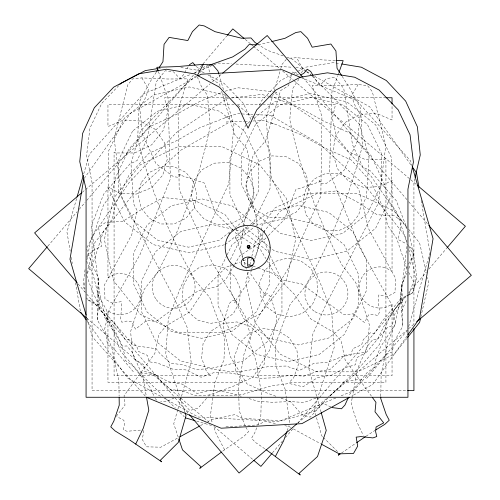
<?xml version="1.0" encoding="UTF-8"?>
<svg xmlns="http://www.w3.org/2000/svg" width="500" height="500" viewBox="0 0 500 500"><rect width="100%" height="100%" fill="white"/><g stroke="black" fill="none" stroke-linecap="round" stroke-linejoin="round"><path stroke-width="0.38" stroke-dasharray="2.5 1.88" d="M380.788 396.287L381.131 374.338L388.019 341.688L395.494 323.069L390.744 302.887L359.731 247.431L329.619 172.281L331.931 91.825L337.681 75.881M133.338 371.75L112.638 347.219L107.531 345.15L106.169 335.656L97.375 319.938L97.375 293.631L98.45 278.219L91.131 261.806L86.494 248.5L93.831 234.569L103.362 205.35L112.469 192.269L115.662 177.356L128.856 149.137L148.644 127.144L176.262 114.506L199.587 101.512L222.244 92.35M97.375 319.938L98.45 304.519L98.45 278.219M261.5 230.244L262.081 225.306L275.181 207.731L304.819 194.219L336.544 190.912L356.1 201.325L377.163 214.737L394.475 215.831L401.438 220.894L398.263 239.6L407.194 244.2M85.044 269.625L83.131 285.113L84.987 291.575M406.9 246.444L400.681 297.362L394.95 324.8L380.319 347.3L375.275 360.975L374.844 366.969L367.262 372.413L350.069 393.837L349.113 395.931M143.825 430.5L142.319 439.494L146.5 446.831L160.825 447.2L178.606 437.512M352.137 398.231L351.181 403.587L356.688 421.469L363.294 435.369M352.275 397.463L357.331 369.156L367.544 346.388L369.375 324.812L355.806 282.706L342.062 265.138A555.575 555.575 0 0 1 289.781 119.606L292.512 88.869L298.775 79.406M86.906 259.788L91.175 237.894L129.125 182.562L176.525 132.444L225.225 99.656L223.162 98.894L228.55 98.331M84.931 282.875L84.35 285.869L84.994 288.894M86.825 273.137L94.875 242.537L133.694 193.6L180.95 150.113L228.294 122.812L226.425 121.969L244 121.363M248.219 272.231L245.825 282.706L254.881 322.375L280.25 354.188L316.906 371.838L357.594 371.838L394.25 354.188L406.7 338.581M249.925 264.744L251.631 257.262M251.806 256.512L254.881 243.038L263.019 232.838M420.819 317.137L428.675 282.706L427.481 277.469M414.787 178.8L413.931 182.525L413.931 323.869M407.15 266.781L400.569 293.45L400.856 302.781L396.35 306.769L388.55 319.081L379.562 344.363L361.244 365.581L330.138 396.012M289.006 84.188L288.637 85.625L280.55 90.631L265.625 140.812L253.088 155.456L250.606 166.688L253.9 193.356L244.281 220.975L240.425 249.675L246.481 269.7M289.744 81.319L291.781 73.425M177.738 409.681L173.756 423.8L178.619 438.306M177.95 408.938L191.144 362.119L187.138 327.413L173.781 297.319L121.762 196.8L114.175 139.031L127.675 85.044L132.481 78.95L141.85 77.906L167.775 79.013L187.825 78.85L178.056 110.069L179.175 189.556L212.069 262.438L245.019 315.844L250.562 335.562L243.969 354.25L238.556 386.756L238.85 397.556M76.631 198.5L66.95 232.044L70.206 251.225M83.719 173.912L89.381 154.294L143.325 93.975L190.881 74.3M408.65 326.65L429.806 253.306M273.288 93.931L266.056 118.356L271.225 177.113L319.488 281.056L331.694 312.075L334.237 347.356L313.981 409L321.694 435.788L322.781 436.869M274.163 90.969L280.519 69.506M280.738 68.763L282.05 64.325L287.181 58.369M251.5 269.738L250.381 273.45L265.625 295.725L263.45 294.869L267.419 293.688L270.988 297.15L276.994 318.225L269.725 349.981L253.088 377.194L232.938 386.4L209.488 394.988L195.981 395.8L183.344 391.238L170.275 389.356L159.719 379.625L156.094 375.019L138.081 372.431M251.725 269L252.4 266.775M254.644 259.356L259.575 243.038L257.65 228.688M263.012 234.069L255.769 256.075L252.144 257.438M408.869 268.444L413.506 255.138L408.612 245.85M408.869 294.744L413.506 281.438L408.612 272.15M287.181 430.775L288.988 425.7M337.944 75.156L338.725 72.981M256.706 427.825L254.8 432.731L251.5 438.338L255.738 442.631L264.688 448.688M257.8 425.019L260.794 417.312L261.444 393.394L256.031 360.881L249.438 342.2L254.981 322.481L287.931 269.075L320.825 196.194L321.944 116.706L312.175 85.487L332.225 85.644L358.15 84.537L367.519 85.588L372.325 91.681L385.825 145.669L378.237 203.431L326.219 303.956L312.863 334.05L308.856 368.756L316.606 396.25M301.488 73.05L302.994 69.519L296.7 57.719L287.913 58.319M366.662 378.387L387.362 353.856L392.469 351.788L393.831 342.294L402.625 326.569L401.55 311.156L401.55 284.85L406.737 273.231M401.55 311.156L406.737 299.531M259.331 105.337L261.256 101.112L280.619 80.506L305.569 67.206L333.462 62.606L340.25 63.725M245.938 124.812L229.925 158.069L229.925 194.981L245.938 228.238L274.8 251.256L310.788 259.469L346.775 251.256L375.637 228.238L391.65 194.981L391.65 158.069L375.637 124.812L346.775 101.794L310.788 93.581L274.8 101.794L253.719 118.606M226.85 255.425L218.05 273.7L218.05 305.681L231.925 334.5L256.938 354.444L288.119 361.562L319.3 354.444L344.312 334.5L358.188 305.681L358.188 273.7L344.312 244.881L319.3 224.938L288.119 217.819L256.938 224.938L256.312 225.438L231.875 205.725L201.612 198.819L171.356 205.725L147.088 225.075L133.619 253.038L133.619 284.075L147.088 312.038L171.356 331.394L201.612 338.3L231.875 331.394L256.137 312.038L269.606 284.075L269.606 256.144M227.188 254.719L231.925 244.881L253.875 227.381M230.394 259.675L243.863 231.713L250.087 226.75M408.594 264.069L412.931 255.944L413.819 250.912L407.706 244.713M401.55 284.85L402.625 300.269L393.831 315.988L392.469 325.481L387.362 327.55L366.662 352.081L343.906 355.35L340.281 359.956L329.725 369.688L316.656 371.569L304.019 376.131L290.512 375.319L273.081 377.825L259.819 378.356L230.306 373.025L213.713 372.688L201.031 377.225L185.906 369.906L172.675 369.106L157.875 363.175L149.025 361.775L147.338 355.363L138.3 351.362L136.769 346.306L129.7 339.456L125.45 340.069L118.031 328.144L99.256 305.3L87.256 299.469L86.844 298.038M234.194 265.25L226.044 279.163L217.25 286.581L198.394 290.6L156.056 321.4L146.594 320.469L135.525 329.162L131.419 321.538L126.769 321.075L121.862 322.212L120.494 318.363L121.831 306.369L121.275 301.631L112.281 303.131L104.944 298.95L104.575 284.631L131.769 234.706L137.169 210.656L133.494 203.487L130.969 163.631L140.55 130.863L186.194 84.206L195.625 76.069M234.581 264.587L239.625 255.975L264.037 239.881L266.2 237.725M358.15 84.537L351.438 95.919L355.181 105.856L360.962 115.463L362.362 145.9A548.719 548.719 0 0 1 304.619 287.3L290.306 304.05L275.144 345.025L276.038 366.388L285.15 389.288L286.275 397.656M188.181 66.744L183.125 75.144L179.806 78.569L173.575 71.912L165.206 70.781L156.219 81.931L147.494 138.112L137.181 160.494L129.906 163.962L103.688 194.088L91.4 225.938L99.319 290.725L105.05 318.163L119.681 340.662L124.725 354.338L125.156 360.331L132.738 365.775L149.931 387.2L154.075 396.281M156.256 72.188L149.55 82.719L139.137 102.269L142.444 134L155.956 163.637L173.531 176.731L178.469 177.312L180.906 173.962L178.656 174.606L204.3 183.044L215.463 212.787L235.963 233.244L260.375 249.338L265.806 258.612M84.2 178.438L130.306 113.406L196.844 76.6M407.044 336.062L372.719 384.475L351.631 396.138M116.287 416.25L124.987 405.181L124.05 395.719L154.85 353.381L158.875 334.525L166.287 325.731L189.475 312.15L205.569 287.738L226.031 267.238L239.812 262.062M263.494 232.237L280.25 211.231L316.906 193.575L357.594 193.575L394.25 211.231L406.7 226.831M47.862 246.112L77.081 211.794M79.2 209.306L85.069 202.419M86.781 200.406L202.494 64.494M202.994 63.906L226.744 36.012M272.45 452.844L282.675 440.831M285.487 437.531L294.012 427.519M297.525 423.394L319.119 398.031M319.475 397.612L406.85 294.988M408.694 292.819L426.425 272M428.938 269.044L446.662 248.231M206.519 398.406L198.106 408.075L189.856 410.531L178.475 398.319M208.5 396.125L209.488 394.988L227.938 395.619L241.825 394.663L271.988 385.756L289.244 383.519L302.981 386.812L317.913 377.463L331.619 375.125L346.369 367.262L355.431 364.794L356.469 357.919L365.431 352.725L366.456 347.281L373.044 339.338L377.537 339.494L383.925 326.219L400.9 300.275L408.438 295.294M407.594 330.312L353.65 390.631L339.994 396.281M118.781 85.6L101.794 103.256L89.95 128.15L86.587 155.506L92.056 182.525L92.056 390.631L406.975 390.631M86.694 257.031L92.806 250.831L101.737 246.238L98.562 227.531L105.525 222.469L122.837 221.375L143.9 207.963L163.456 197.55L195.181 200.856L224.819 214.369L235.444 228.356M268.356 235.575L284.538 219.425L295.7 189.681L321.344 181.244L319.094 180.6L321.531 183.95L326.469 183.369L344.044 170.275L357.556 140.631L360.863 108.906L350.45 89.356L342.069 76.188M327.919 398.188L314.587 411.225L281.819 420.812L241.969 418.281L234.794 414.606L210.75 420.006L208.012 421.5M199.75 72.506L207.413 65.888M82.244 192.331L84.987 189.994M85.581 189.488L210.156 83.775M297.887 422.962L326.994 398.181M329.25 396.262L406.763 330.269M408.531 328.762L413.762 324.306M212.444 81.844L222.044 73.725M247.475 123.588L250.25 121.375M225.2 244.619L248.1 226.356M250.512 224.431L254.062 221.6L270.075 188.344L270.075 151.431L254.062 118.175M252.494 224.831L268.125 212.362L298.387 205.456L328.644 212.362L352.912 231.713L366.381 259.675L366.381 290.712L352.912 318.675L328.644 338.025L298.387 344.931L268.125 338.025L243.863 318.675L230.394 290.712L230.394 264.331M222.738 451.144L244.262 435.994L248.5 431.706L245.931 427.344M341.5 453.038L356.056 443.081M366.062 436.238L375.244 430.256M409.056 294.944L412.744 292.838L416.869 278.475L414.862 262.213L408.825 231.256M200.487 425.594L205.275 422.987M174.125 397.975L167.844 400.956L160.65 401.863M202.587 67.731L207.194 65.65M194.056 72.981L199.775 70.619L204.513 73.1M201.887 69.744L213.162 65.075M213.869 64.787L218.094 63.038L231.3 63.781M335.788 398.025L278.881 421.569L198.088 417.006L164.031 398.169M229.056 116.287L199.587 127.812L176.262 140.812L148.644 153.45L128.856 175.444L115.662 203.656L112.469 218.575L103.362 231.65L93.831 260.869L86.494 274.8L91.131 288.113L98.45 304.519M243.35 260.738L247.069 259.337M315.95 398.125L304.019 402.438L290.512 401.625L272.062 402.256L258.175 401.3L247.138 398.044M225.081 91.206L238.4 87.8L274.531 92.019M225.081 117.513L237.587 113.675L252.944 114.619M258.325 44.881L270.919 41.775M224.45 244.788L189.213 252.831L153.225 244.619L124.362 221.6L108.35 188.344L108.35 151.431L124.362 118.175L153.225 95.162L189.213 86.944L225.2 95.162L226.406 96.119M158.162 68.506L160.431 68.144M361.919 379.069L343.906 381.656L340.281 386.262L329.725 395.994L328.188 396.213M231.631 98.012L261.6 94.438L269 96.331M225.925 426.863L258.031 424.919L265.206 421.244L277.231 423.944M253.181 120.988L262.413 120.306L274.919 124.144L300.413 134.45L323.738 147.45L351.356 160.087L371.144 182.081L384.338 210.294L387.531 225.212L396.637 238.287L406.869 268.831M244.762 121.337L250.113 121.15M227.6 97.75L164.469 97.75L167.65 111.694L163.463 130.056L151.713 144.787L134.738 152.963L115.9 152.963L114.075 152.081L114.075 375.719L210.837 375.719L206.412 371.362L201.569 357.85L203.069 343.575L210.613 331.369L222.706 323.638L236.95 321.919L250.538 326.556L260.763 336.625L265.606 350.138L264.113 364.412L257.125 375.719L392.044 375.719L392.044 304.019A20.575 20.575 0 0 1 359.606 291.3A20.575 20.575 0 0 1 385.144 267.587L392.044 271.238L392.044 180.225L380.5 186.569L363.812 187.469L348.387 181.038L337.281 168.55L332.694 152.481L335.538 136.012L345.238 122.406L359.881 114.362L376.569 113.462L392.044 119.956L392.044 104.637M231.494 97.75L266.569 97.75M269.681 97.75L385.031 97.75M234.213 104.388L107.956 104.388L107.956 126.587L123.431 120.1L140.119 120.994L154.762 129.044L164.462 142.65L167.306 159.119L162.719 175.188L151.613 187.675L136.188 194.106L119.5 193.206L107.956 186.863L107.956 277.875L114.856 274.225A20.575 20.575 0 0 1 140.394 297.931A20.575 20.575 0 0 1 107.956 310.656L107.956 382.35L242.875 382.35L235.888 371.05L234.394 356.775L239.237 343.263L249.462 333.194L263.05 328.556L277.294 330.275L289.387 338L296.931 350.213L298.431 364.487L293.587 378L289.163 382.35L385.925 382.35L385.925 158.719L384.1 159.6L365.262 159.6L348.288 151.425L336.538 136.694L332.35 118.325L335.531 104.388L263.05 104.388M237.331 104.388L262.269 104.388M335.363 60.394L322.875 59.956L296.7 57.719M256 114.725L273.575 115.331L271.706 116.175L319.05 143.475L366.306 186.962L405.125 235.9L406.931 242.619M235.956 64.044L292.669 67.25M295.775 67.425L298.888 67.606L305.875 71.469M275.3 92.1L276.837 92.256L274.775 93.025L323.475 125.806L370.875 175.925L407.056 228.688M140.438 430.106L127.088 431.281L123.244 429.913L124.375 425.006L123.912 420.356L116.925 416.594M180.837 67.525L199.731 70.594M284.744 425.631L289.25 426.644L290.619 427.388M233.081 229.294L211.881 224.456L180.7 231.575L155.688 251.519L141.812 280.338L141.812 312.319L155.688 341.138L180.7 361.081L211.881 368.2L243.062 361.081L268.075 341.138L281.95 312.319L281.95 280.338L270.106 255.731M235.931 229.944L243.062 231.575L268.075 251.519L268.75 252.925M269.744 96.519L274.919 97.844L300.413 108.144L323.738 121.144L351.356 133.781L371.144 155.775L384.338 183.988L387.531 198.906L396.637 211.988L406.869 242.531M196.581 421.131L211.475 425.487M241.256 396.3L228.012 392.388L210.756 390.156L197.019 393.45L182.087 384.1L168.381 381.763L153.631 373.9L144.569 371.431L143.531 364.556L134.569 359.356L133.544 353.919L126.956 345.975L122.463 346.125L116.075 332.856L99.1 306.913L87.256 299.469L86.931 297.962M270.944 122.925L274.919 124.144M283.2 55.912L267.306 50.263L258.231 44.519M286.812 57.2L292.587 59.256L306.144 70.956M275.856 396.256L267.062 393.038L246.912 383.831L230.275 356.619L223.006 324.862L229.013 303.788L232.581 300.325L236.55 301.506L234.375 302.362L249.619 280.081L246.706 270.444M280.988 398.137L290.512 401.625L301.894 414.712L310.144 417.169L323.081 403.288L330.763 406.931M250.156 264.931L244.231 262.712L243.263 259.775M252.931 265.975L257.288 267.613M258.012 267.881L273.969 273.875L294.431 294.369L310.525 318.788L333.713 332.369L341.125 341.163L345.15 360.012L371.419 396.125M300.869 77.519L356.675 100.612L410.619 160.931L412.206 166.438M292.15 71.994L299.381 75.256M207.869 74.862L224.144 83.394L243.256 103.256L251.95 121.531M293.356 428.881L320.712 443.781M306.55 71.844L311.306 74.475M314.7 76.35L369.694 106.769L411.325 165.487M160.625 396.281L127.281 377.837L86.656 320.544M195.981 66.463L199.956 68.919M237.85 105.244L253.631 117.837M245.212 39.388L250.631 43.969M251.119 44.381L253.006 45.981M253.487 46.381L280.012 68.825M282.712 71.106L293.406 80.156M294 80.656L410.269 179.325M410.863 179.825L416.194 184.369M86.819 318.163L178.431 396.169M180.725 398.119L208.644 421.887M213.95 426.406L253.194 459.819M306.737 71.463L311.45 75.537M312.038 76.044L359.45 124.231L369.031 156.994L366.506 196.85L362.831 204.025L368.231 228.069L395.425 277.994L395.056 292.312L387.719 296.5L378.725 294.994L378.169 299.731L379.506 311.725L378.137 315.575L373.231 314.438L368.581 314.9L364.475 322.525L353.406 313.831L343.944 314.762L301.606 283.962L282.75 279.944L273.956 272.531L267.356 261.262M163.194 396.125L138.756 372.219L120.438 351L111.45 325.719L103.65 313.4L99.144 309.419L99.431 300.087L92.85 273.412L87.069 262.581L86.819 261.144M165.419 398.3L175.413 408.081M179.856 412.431L184.3 416.775M323.331 437.406L338.581 452.556M155.031 398.375L157.006 400.525M145.312 396.106L92.406 336.95L86.912 317.906M303.062 77.663L406.956 199.688M408.675 201.7L427.406 223.706M78.106 283.956L86.244 293.512M86.75 294.106L174.812 397.537M175.075 397.85L187.969 412.994M408.612 229.237L419.619 243.038L426.281 272.231M235.856 228.956L237.919 231.944L238.5 236.881L235.144 239.319L235.787 237.062L243.025 259.044M313.375 75.963L316.875 81.781L320.194 85.206L326.425 78.55L334.794 77.412L343.781 88.569L352.506 144.75L362.819 167.131L370.094 170.594L396.312 200.719L406.925 228.231M141.85 77.906L148.562 89.281L144.819 99.219L139.037 108.825L137.637 139.262A548.719 548.719 0 0 0 195.381 280.663L209.694 297.413L224.856 338.387L223.962 359.75L214.85 382.65L210.238 416.887L212.556 423.419M97.375 293.631L106.169 309.356L107.531 318.85L112.638 320.913L133.338 345.444L156.094 348.713L159.719 353.319L170.275 363.056L183.344 364.931L195.981 369.5L209.488 368.688L226.919 371.188L240.181 371.719L269.694 366.388L286.288 366.05L298.969 370.594L314.094 363.269L327.325 362.475L342.125 356.544L350.975 355.138L352.663 348.725L361.7 344.725L363.231 339.669L370.3 332.819L374.55 333.431L381.969 321.506L400.744 298.663L412.744 292.838L415.65 279.231L412.738 264.256L408.731 249.331M224.6 449.75L216.425 434.3L213.588 426.319M258.306 229.575L269.275 252.35M197.306 76.856L201.225 86.044L207.488 95.506L210.219 126.244A555.575 555.575 0 0 1 157.938 271.775L144.194 289.344L130.625 331.45L132.456 353.019L142.669 375.794L146.356 396.45M245.2 426.094L239.206 410.675L238.869 398.331M158.4 71.65L168.069 98.462L170.381 178.912L140.269 254.069L109.256 309.519L104.506 329.706L111.981 348.325L118.869 380.975L119.106 396.112M184.812 411.969L165.763 353.994L168.306 318.712L180.512 287.694L228.775 183.75L233.944 124.987L224.963 94.644M220.106 86.206L219.45 83.994L211.363 78.987L210.256 74.681M221.631 91.331L234.375 134.175L246.912 148.819L249.394 160.05L246.1 186.725L255.719 214.338L257.544 227.931M219.044 74.662L223.863 90.944M264.212 230.431L264.856 232.681M316.819 396.994L321.006 411.856M207.85 65.356L210.069 73.963M421.181 200.4L430.025 252.562M71.244 257.356L72.281 263.494M75.537 282.675L80.35 311.056M286.381 398.419L289.662 422.762M402.625 300.269L402.625 326.569M183.031 286.413L182.506 299.475L187.694 311.469L197.575 320.025L210.188 323.45L223.038 321.056L233.581 313.331L239.725 301.794L240.256 288.731L235.062 276.737L225.181 268.181L212.569 264.756L199.719 267.144L189.175 274.875L183.031 286.413M193.606 181.213L191.125 195.019L194.887 208.531L204.137 219.075L217.044 224.556L231.056 223.9L243.394 217.231L251.612 205.869L254.088 192.062L250.331 178.55L241.081 168.006L228.175 162.519L214.163 163.175L201.825 169.844L193.606 181.213M113.806 198.05L104.331 239.55L113.806 281.05L140.344 314.325L178.694 332.794L221.262 332.794L259.613 314.325L286.15 281.05L295.625 239.55L286.15 198.05L259.613 164.769L221.262 146.3L178.694 146.3L140.344 164.769L113.806 198.05M141.219 182.638L138.312 195.369L141.219 208.1L149.356 218.306L161.125 223.975L174.181 223.975L185.944 218.306L194.088 208.1L196.994 195.369L194.088 182.638L185.944 172.431L174.181 166.762L161.125 166.762L149.356 172.431L141.219 182.638M305.912 189.275L303.006 202.006L305.912 214.737L314.056 224.944L325.819 230.613L338.875 230.613L350.644 224.944L358.781 214.737L361.688 202.006L358.781 189.275L350.644 179.062L338.875 173.4L325.819 173.4L314.056 179.062L305.912 189.275M249.669 171.912L245.912 185.425L248.388 199.231L256.606 210.594L268.944 217.262L282.956 217.925L295.863 212.438L305.113 201.894L308.875 188.381L306.394 174.575L298.175 163.212L285.837 156.537L271.825 155.881L258.919 161.369L249.669 171.912M264.938 270.1L259.744 282.094L260.275 295.156L266.419 306.694L276.962 314.425L289.812 316.812L302.425 313.387L312.306 304.831L317.494 292.838L316.969 279.775L310.825 268.238L300.281 260.512L287.431 258.119L274.819 261.544L264.938 270.1M132.581 131.062L118.769 159.744L118.769 191.575L132.581 220.25L157.469 240.1L188.5 247.181L219.537 240.1L244.419 220.25L258.231 191.575L258.231 159.744L244.419 131.062L219.537 111.213L188.5 104.131L157.469 111.213L132.581 131.062M255.581 124.425L241.769 153.106L241.769 184.938L255.581 213.619L280.462 233.463L311.5 240.544L342.531 233.463L367.419 213.619L381.231 184.938L381.231 153.106L367.419 124.425L342.531 104.581L311.5 97.494L280.462 104.581L255.581 124.425M156.294 299.594A21.481 21.481 0 0 0 193.269 295.469A21.481 21.481 0 0 0 171.213 265.512A21.481 21.481 0 0 0 156.294 299.594M315 311.694A21.481 21.481 0 0 0 347.875 294.275A21.481 21.481 0 0 0 316.35 274.513A21.481 21.481 0 0 0 315 311.694"/><path stroke-width="0.75" d="M380.775 397.044L380.756 398.556L386.15 414.419L389.244 420.238L384.769 424.387L375.881 429.869M420.644 317.881L419.619 322.375L407.656 337.381M415.1 177.444L420.25 154.963L417.394 126.838L405.669 101.112L386.306 80.506L361.362 67.206L341.756 63.975M77.05 197.037L83.294 175.394M286.925 431.506L283.575 440.938L275.4 456.388M338.988 72.263L343.169 60.669L336.144 60.419M348.475 397.331L344.969 405.012L341.512 408.775L332.156 407.587M135.712 444.087L143.312 428.106L148.819 410.225L146.494 397.212M197.356 75.5L203.3 64.35L212.819 65L217.95 70.963L218.825 73.919M252.712 265.119L254.037 262.938L254.106 260.613L252.906 258.6L250.675 257.3A6.606 5.162 -12.9 0 0 242.113 259.969A6.606 5.162 -12.9 0 0 243.881 266.769A6.606 5.162 -12.9 0 0 252.712 265.119L247.7 266.262L247.7 258.137L250.869 257.419M156.675 71.525L157.931 69.55M159.188 67.575L162.963 61.656L164.056 44.344L169.119 37.381L187.825 40.55L192.425 31.619L199.137 25L204.169 25.888L215.006 31.669L241.675 38.244L251.006 37.962L254.994 42.462L257.581 44.106M83.75 179.069L69.975 259.2L86.069 314.975M407.944 334.787L419.525 318.463L433.05 238.681L412.406 167.125M47.362 246.7L28.669 268.656L86.287 317.712M227.25 35.419L232.806 28.894L244.094 38.444M272.05 453.319L260.912 466.394L253.781 460.319M447.163 247.644L465.381 226.244L417.212 185.231M339.669 453.638L338.331 455.206L340.231 453.906M119.844 84.494L120.9 83.394L145.312 70.594L157.406 68.631M81.438 193.025L34.619 232.881L77.131 282.812M296.75 423.931L239.088 473.031L189.488 414.775M416.675 321.825L471.331 275.294L428.888 225.438M222.638 73.219L267.194 35.525L302.562 77.069M247.775 247.85L247.7 247.812A1.356 1.356 0 0 1 247.862 245.581A1.356 1.356 0 0 1 249.881 246.556A1.356 1.356 0 0 1 248.238 248.075L247.738 247.825M221.494 452.075L199.744 468.363L200.994 466.763L182.506 449.906L178.863 439.031M356.688 442.65L365.469 436.644M189.35 64.806L192.775 62.575L195.062 65.35M300.706 75.144L304.019 73.094L307.225 69.212L310.65 71.438L312.987 75.319M198.2 75.85L201.112 74.237L281.906 69.675L300.225 77.256L327.475 72.812L354.688 77.231L379.1 90.031L398.206 109.894L410.05 134.781L413.413 162.144L407.944 189.156L407.944 397.269L86.069 397.269L86.069 189.156L79.75 161.6L82.606 133.475L94.331 107.75L113.694 87.144L138.637 73.844L166.537 69.244L194.431 73.844L219.381 87.144L238.744 107.75L248.05 128.162L256.744 109.894L275.856 90.031L300.269 77.231M349.588 397.269L301.913 423.644L221.119 428.206L146.35 397.269M179.975 436.769L199.806 425.969M208.856 65.375L232.694 56.9L245.006 49.1L248.994 44.6L256.769 44.831M271.663 41.594L284.994 38.306L295.831 32.525L300.863 31.637L307.575 38.256L312.175 47.188L330.881 44.019L335.944 50.981L337.038 68.288L341.65 75.531M203.3 64.35L177.125 66.594L156.831 67.3L158.138 70.925M385.806 97.75L392.044 97.75L392.044 103.875M407.688 390.631L413.931 390.631L413.931 328.525M185.413 417.863L195.094 420.694M321.394 444.15L339.175 453.837L353.5 453.469L357.681 446.131L356.175 437.137L360.913 436.581L372.912 437.919L376.756 436.55L375.625 431.644L376.087 426.994L383.713 422.887L375.012 411.812L375.95 402.35L372.287 397.325M265.963 449.55L300.256 475L299.006 473.4L317.494 456.544L326.244 430.438L321.213 412.6M412.219 166.75L416.5 172.781L418.969 187.356M80.925 312.456L86.263 319.988M252.819 258.55L254.094 261.188M185.056 412.7L186.019 415.637L178.306 442.425L160.331 460.275L161.669 461.838L129.2 439.631L115.231 431.025L110.756 426.869L113.85 421.05L119.244 405.194L119.131 397.625M229.825 233.656C221.206 244.938 225.119 262.081 237.781 268.506C247.475 272.587 258.606 270.05 265.569 262.162C274.188 250.881 270.275 233.738 257.619 227.312C247.919 223.238 236.788 225.775 229.825 233.656M248.006 247.944A1.169 1.169 0 0 0 249.913 247.275A1.169 1.169 0 0 0 248.381 245.956A1.169 1.169 0 0 0 248.006 247.944M247.838 247.512A1.037 1.037 0 0 0 249.55 246.988A1.037 1.037 0 0 0 248.238 245.763A1.037 1.037 0 0 0 247.838 247.512"/></g></svg>
